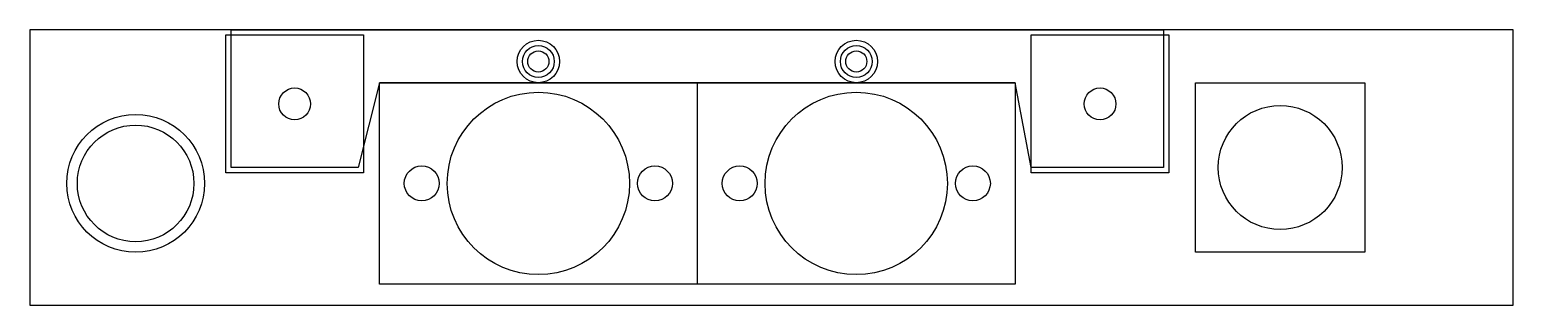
# Model space of a CAD drawing. Header units: millimetres. Extents: x 0 to 140, y -13 to 13.
import ezdxf

# ---------------------------------------------------------------- set-up
doc = ezdxf.new("R2010")
doc.units = ezdxf.units.MM
doc.layers.get('0').update_dxf_attribs({"lineweight": 25})
for name, color, linetype, lineweight, true_color in [('0 ... component outline', 4, 'Continuous', 25, 0x00ffff), ('board', 3, 'Continuous', 25, 0x00ff00), ('board_feet', 6, 'Continuous', 25, 0xff00ff), ('outline', 2, 'Continuous', 25, 0xffff00)]:
    doc.layers.add(name, color=color, linetype=linetype, lineweight=lineweight, true_color=true_color)

msp = doc.modelspace()

# ---------------------------------------------------------------- linework, layer by layer
for centre, radius in [((48, 10), 1.5), ((78, 10), 1.5), ((48, -1.5), 8.6), ((78, -1.5), 8.6), ((118, 0), 5.85), ((10, -1.5), 5.5), ((37, -1.5), 1.65), ((59, -1.5), 1.65), ((67, -1.5), 1.65), ((89, -1.5), 1.65)]:
    msp.add_circle(centre, radius)
at = {"layer": '0 ... component outline'}
for p, q in [((33, 8), (63, 8)), ((33, -11), (33, 8)), ((63, 8), (63, -11)), ((63, 8), (93, 8)), ((93, 8), (93, -11)), ((110, 8), (126, 8)), ((110, -8), (110, 8)), ((126, 8), (126, -8)), ((126, -8), (110, -8)), ((63, -11), (33, -11)), ((93, -11), (63, -11))]:
    msp.add_line(p, q, dxfattribs=at)
for centre, radius in [((48, 10), 2), ((78, 10), 2), ((10, -1.5), 6.5)]:
    msp.add_circle(centre, radius, dxfattribs=at)
at = {"layer": 'board'}
for p, q in [((19, 13), (107, 13)), ((19, 0), (19, 13)), ((107, 13), (107, 0)), ((33, 8), (31, 0)), ((93, 8), (33, 8)), ((94.5, 0), (93, 8)), ((31, 0), (19, 0)), ((107, 0), (94.5, 0))]:
    msp.add_line(p, q, dxfattribs=at)
for centre, radius in [((48, 10), 1), ((78, 10), 1), ((25, 6), 1.5), ((101, 6), 1.5)]:
    msp.add_circle(centre, radius, dxfattribs=at)
at = {"layer": 'board_feet'}
for p, q in [((18.5, 12.5), (31.5, 12.5)), ((18.5, -0.5), (18.5, 12.5)), ((31.5, 12.5), (31.5, -0.5)), ((94.5, 12.5), (107.5, 12.5)), ((94.5, -0.5), (94.5, 12.5)), ((107.5, 12.5), (107.5, -0.5)), ((31.5, -0.5), (18.5, -0.5)), ((107.5, -0.5), (94.5, -0.5))]:
    msp.add_line(p, q, dxfattribs=at)
at = {"layer": 'outline'}
for p, q in [((140, 13), (0, 13)), ((0, 13), (0, -13)), ((140, -13), (140, 13)), ((0, -13), (140, -13))]:
    msp.add_line(p, q, dxfattribs=at)

doc.saveas('drawing.dxf')
